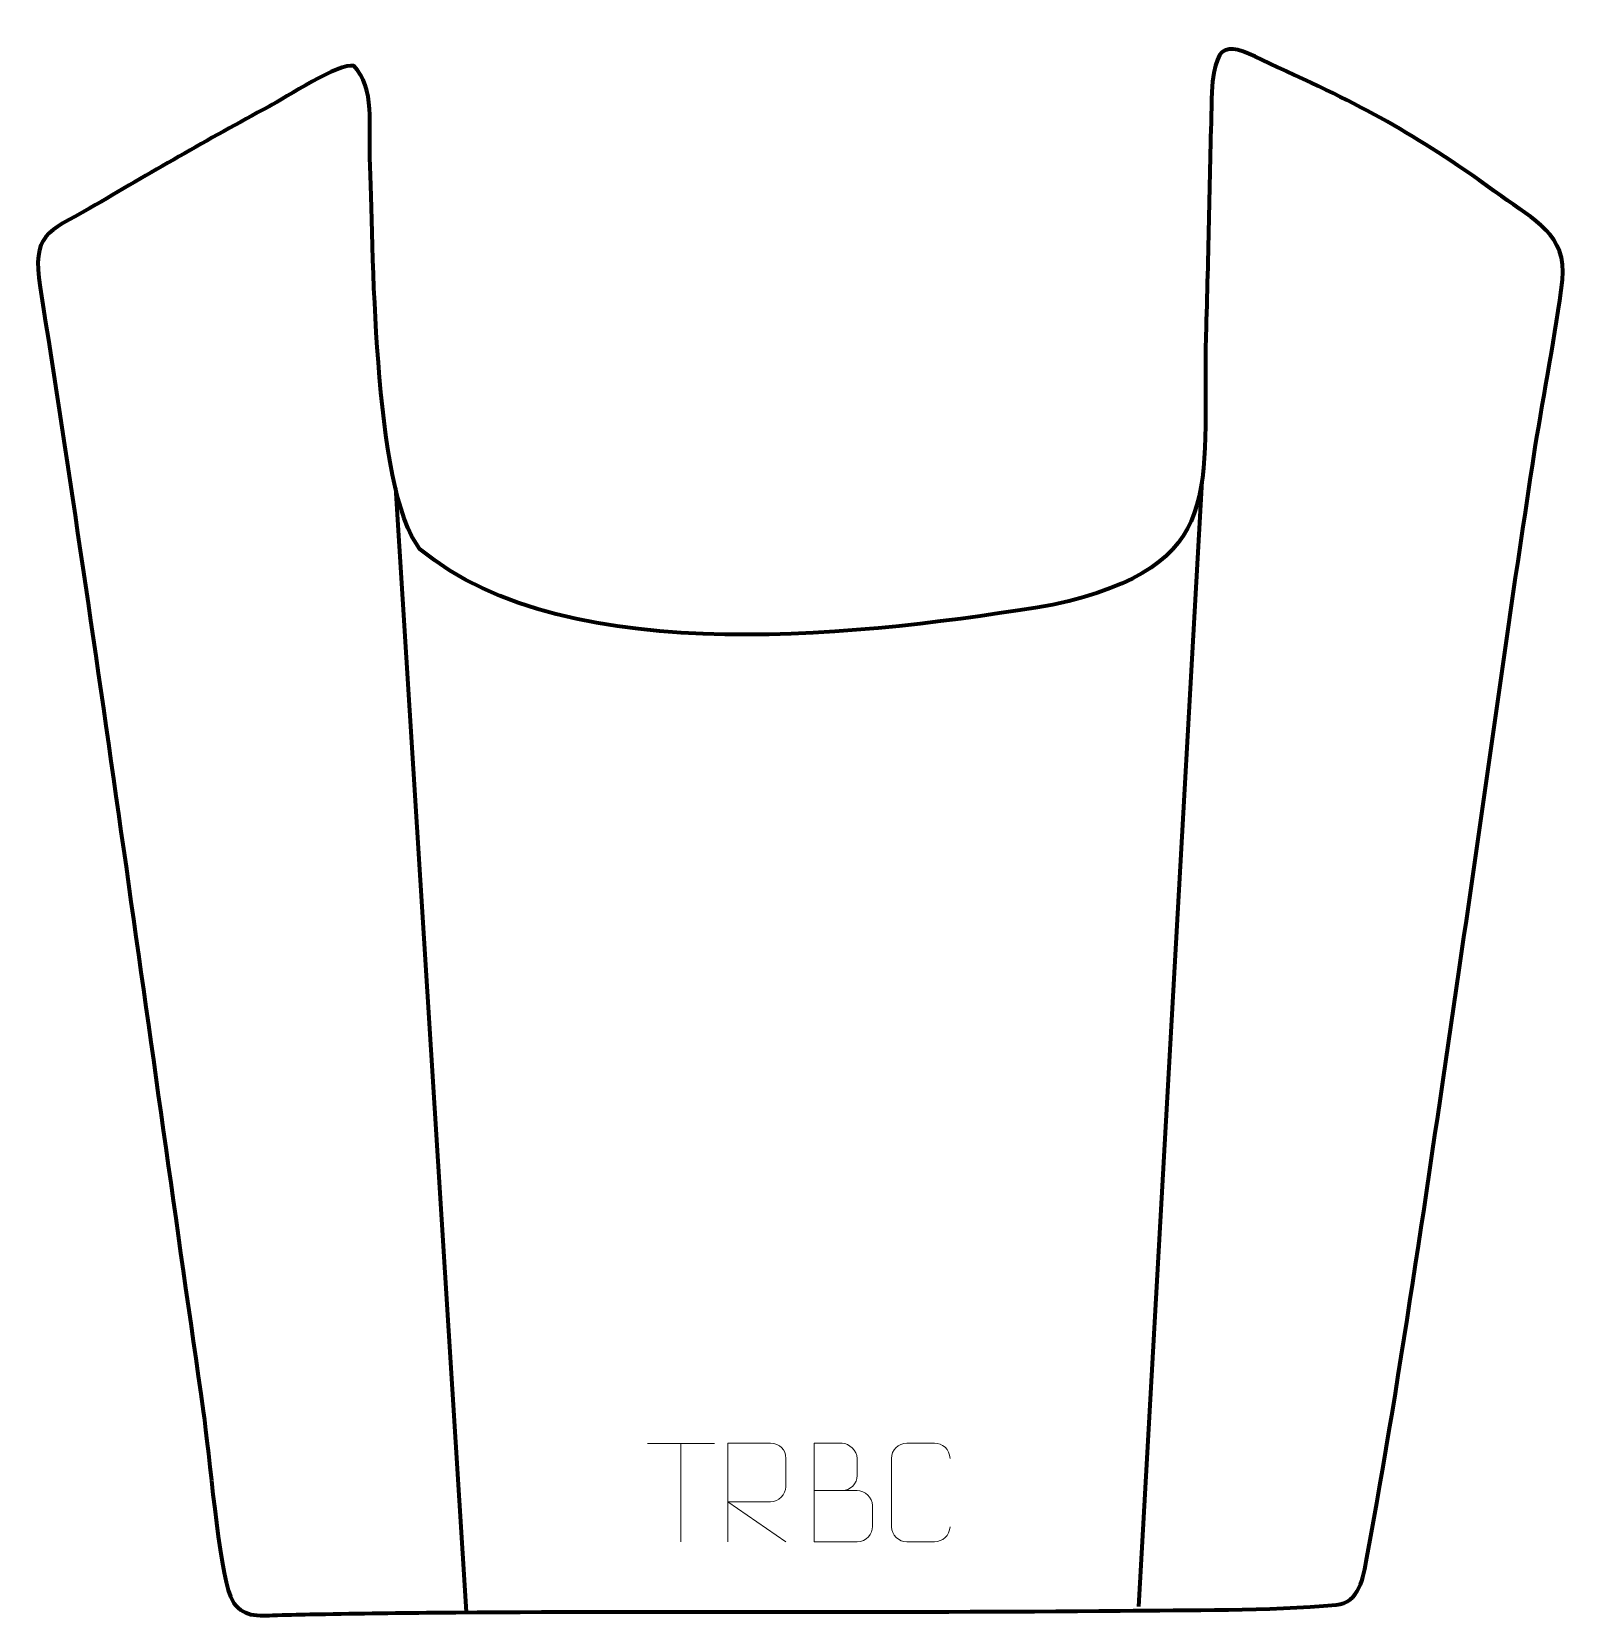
# Model space of a CAD drawing. Header units: millimetres. Extents: x -391 to -2, y 369 to 771.
import ezdxf

# ---------------------------------------------------------------- set-up
doc = ezdxf.new("R2010")
doc.units = ezdxf.units.MM
doc.header["$MEASUREMENT"] = 0
doc.layers.add('layer 1', color=7, linetype='Continuous', plot=False)
doc.layers.add('layer 2', color=7, linetype='Continuous')
doc.layers.add('layer 3', color=7, linetype='Continuous')

msp = doc.modelspace()

# ---------------------------------------------------------------- linework, layer by layer
at = {"layer": 'layer 1', "color": 250, "lineweight": 9}
for points in [[(-234.7158, 412.9639), (-234.7158, 412.9639), (-217.7286, 412.9639), (-217.7286, 412.9639)], [(-226.222, 388.0339), (-226.222, 388.0339), (-226.222, 412.9874), (-226.222, 412.9874)]]:
    msp.add_open_spline(points, degree=3, dxfattribs=at)
for points, knots in [([(-214.3138, 388.0376), (-214.3138, 388.0376), (-214.3138, 412.9911), (-214.3138, 412.9911), (-214.3138, 412.9911), (-210.719, 412.9911), (-207.1235, 412.9911), (-203.5283, 412.9911), (-203.5283, 412.9911), (-201.203, 412.9534), (-199.6457, 411.4634), (-199.6498, 409.097), (-199.6498, 409.097), (-199.6502, 407.0615), (-199.6502, 404.0021), (-199.6498, 401.9661), (-199.6498, 401.9661), (-199.6563, 400.0906), (-201.4686, 398.1488), (-203.4781, 398.1297), (-203.4781, 398.1297), (-203.4781, 398.1297), (-214.3138, 398.1297), (-214.3138, 398.1297), (-214.3138, 398.1297), (-214.3138, 398.1297), (-199.6591, 388.0376), (-199.6591, 388.0376)], [0, 0, 0, 0, 0.125, 0.125, 0.125, 0.125, 0.25, 0.25, 0.25, 0.25, 0.375, 0.375, 0.375, 0.375, 0.5, 0.5, 0.5, 0.5, 0.625, 0.625, 0.625, 0.625, 0.75, 0.75, 0.75, 0.75, 1, 1, 1, 1]), ([(-192.4354, 401.006), (-188.7968, 401.0064), (-185.2097, 401.0064), (-181.5703, 401.006), (-181.5703, 401.006), (-179.5949, 400.9887), (-177.6713, 399.2526), (-177.6713, 397.203), (-177.6713, 397.203), (-177.6717, 396.0744), (-177.6717, 393.025), (-177.6713, 391.8961), (-177.6713, 391.8961), (-177.6537, 390.0382), (-179.1958, 388.0243), (-181.5173, 388.0412), (-181.5173, 388.0412), (-185.1571, 388.0416), (-188.7965, 388.0416), (-192.4354, 388.0412), (-192.4354, 388.0412), (-192.4354, 396.3595), (-192.4354, 404.6773), (-192.4354, 412.9948), (-192.4354, 412.9948), (-190.0617, 412.9948), (-187.6876, 412.9948), (-185.3134, 412.9948), (-185.3134, 412.9948), (-183.6326, 413.0124), (-181.5358, 411.1019), (-181.5181, 409.1395), (-181.5181, 409.1395), (-181.5185, 407.0734), (-181.5185, 406.9274), (-181.5181, 404.8609), (-181.5181, 404.8609), (-181.5008, 402.7948), (-183.3553, 400.9887), (-185.3653, 401.006)], [0, 0, 0, 0, 0.09090909, 0.09090909, 0.09090909, 0.09090909, 0.18181818, 0.18181818, 0.18181818, 0.18181818, 0.27272727, 0.27272727, 0.27272727, 0.27272727, 0.36363636, 0.36363636, 0.36363636, 0.36363636, 0.45454545, 0.45454545, 0.45454545, 0.45454545, 0.54545455, 0.54545455, 0.54545455, 0.54545455, 0.63636364, 0.63636364, 0.63636364, 0.63636364, 0.72727273, 0.72727273, 0.72727273, 0.72727273, 0.81818182, 0.81818182, 0.81818182, 0.81818182, 1, 1, 1, 1]), ([(-158.0175, 391.8519), (-158.1573, 389.5285), (-159.8345, 388.0489), (-161.9822, 388.0381), (-161.9822, 388.0381), (-164.3141, 388.0385), (-166.646, 388.0385), (-168.9775, 388.0381), (-168.9775, 388.0381), (-170.9025, 387.9327), (-172.8746, 389.8172), (-172.8634, 391.8345), (-172.8634, 391.8345), (-172.863, 397.6046), (-172.863, 403.3743), (-172.8634, 409.1436), (-172.8634, 409.1436), (-172.8592, 411.2817), (-171.1125, 413.0009), (-168.9601, 412.9874), (-168.9601, 412.9874), (-166.6344, 412.9874), (-164.3083, 412.9874), (-161.9822, 412.9874), (-161.9822, 412.9874), (-160.0356, 413.0229), (-158.0442, 411.5314), (-158.0175, 409.0938)], [0, 0, 0, 0, 0.125, 0.125, 0.125, 0.125, 0.25, 0.25, 0.25, 0.25, 0.375, 0.375, 0.375, 0.375, 0.5, 0.5, 0.5, 0.5, 0.625, 0.625, 0.625, 0.625, 0.75, 0.75, 0.75, 0.75, 1, 1, 1, 1])]:
    msp.add_open_spline(points, degree=3, knots=knots, dxfattribs=at)
at = {"layer": 'layer 2', "color": 140, "lineweight": 158}
for points in [[(-298.5897, 655.1905), (-298.5897, 655.1905), (-280.6354, 370.2829), (-280.6354, 370.2829)], [(-94.1484, 656.9054), (-94.1484, 656.9054), (-110.2405, 371.591), (-110.2405, 371.591)]]:
    msp.add_open_spline(points, degree=3, dxfattribs=at)
at = {"layer": 'layer 3', "color": 242, "lineweight": 158}
msp.add_open_spline([(-376.0732, 726.0542), (-360.7184, 735.0755), (-346.3062, 743.4317), (-330.5949, 751.8931), (-330.5949, 751.8931), (-326.5242, 754.0854), (-312.7358, 763.0636), (-309.1685, 762.152), (-309.1685, 762.152), (-303.6357, 756.5885), (-305.4285, 746.5802), (-305.064, 738.8422), (-305.064, 738.8422), (-304.2173, 717.6117), (-304.4232, 654.7059), (-292.3653, 639.6872), (-292.3653, 639.6872), (-254.7773, 608.299), (-177.2772, 618.0547), (-131.9881, 625.5222), (-131.9881, 625.5222), (-87.0056, 635.5363), (-94.2016, 654.8111), (-93.149, 693.7557), (-93.149, 693.7557), (-92.5862, 714.3684), (-92.1762, 734.9663), (-91.6718, 755.5743), (-91.6718, 755.5743), (-90.6256, 770.8299), (-86.6104, 767.1432), (-74.8371, 761.7897), (-74.8371, 761.7897), (-51.5385, 751.1863), (-39.0424, 744.1582), (-18.2514, 729.1396), (-18.2514, 729.1396), (-10.0555, 723.2192), (-1.5459, 719.2569), (-2.7772, 707.8989), (-2.7772, 707.8989), (-4.4924, 694.0595), (-7.4647, 679.4346), (-9.6526, 665.4845), (-9.6526, 665.4845), (-16.4876, 621.5015), (-22.4348, 577.0758), (-28.9495, 532.9991), (-28.9495, 532.9991), (-36.2174, 483.597), (-43.3171, 432.9967), (-52.3274, 383.9416), (-52.3274, 383.9416), (-53.2398, 378.9747), (-54.327, 372.5304), (-60.1157, 372.029), (-60.1157, 372.029), (-77.2975, 370.5406), (-97.528, 370.7383), (-114.8652, 370.5559), (-114.8652, 370.5559), (-172.8362, 369.9462), (-230.8008, 370.5842), (-288.7129, 370.0786), (-288.7129, 370.0786), (-299.2306, 369.979), (-309.7449, 369.8328), (-320.2612, 369.6329), (-320.2612, 369.6329), (-323.3893, 369.5724), (-326.5143, 369.4975), (-329.6409, 369.381), (-329.6409, 369.381), (-334.1101, 369.2071), (-338.3196, 369.1293), (-340.4374, 374.1566), (-340.4374, 374.1566), (-343.3675, 381.1119), (-345.8076, 410.7938), (-347.2994, 421.1174), (-347.2994, 421.1174), (-360.9958, 516.0292), (-373.7366, 611.318), (-388.6491, 706.0241), (-388.6491, 706.0241), (-390.7893, 719.6157), (-386.8445, 719.9278), (-376.0732, 726.0542)], degree=3, knots=[0, 0, 0, 0, 0.04347826, 0.04347826, 0.04347826, 0.04347826, 0.08695652, 0.08695652, 0.08695652, 0.08695652, 0.13043478, 0.13043478, 0.13043478, 0.13043478, 0.17391304, 0.17391304, 0.17391304, 0.17391304, 0.2173913, 0.2173913, 0.2173913, 0.2173913, 0.26086957, 0.26086957, 0.26086957, 0.26086957, 0.30434783, 0.30434783, 0.30434783, 0.30434783, 0.34782609, 0.34782609, 0.34782609, 0.34782609, 0.39130435, 0.39130435, 0.39130435, 0.39130435, 0.43478261, 0.43478261, 0.43478261, 0.43478261, 0.47826087, 0.47826087, 0.47826087, 0.47826087, 0.52173913, 0.52173913, 0.52173913, 0.52173913, 0.56521739, 0.56521739, 0.56521739, 0.56521739, 0.60869565, 0.60869565, 0.60869565, 0.60869565, 0.65217391, 0.65217391, 0.65217391, 0.65217391, 0.69565217, 0.69565217, 0.69565217, 0.69565217, 0.73913043, 0.73913043, 0.73913043, 0.73913043, 0.7826087, 0.7826087, 0.7826087, 0.7826087, 0.82608696, 0.82608696, 0.82608696, 0.82608696, 0.86956522, 0.86956522, 0.86956522, 0.86956522, 0.91304348, 0.91304348, 0.91304348, 0.91304348, 1, 1, 1, 1], dxfattribs=at)

doc.saveas('drawing.dxf')
